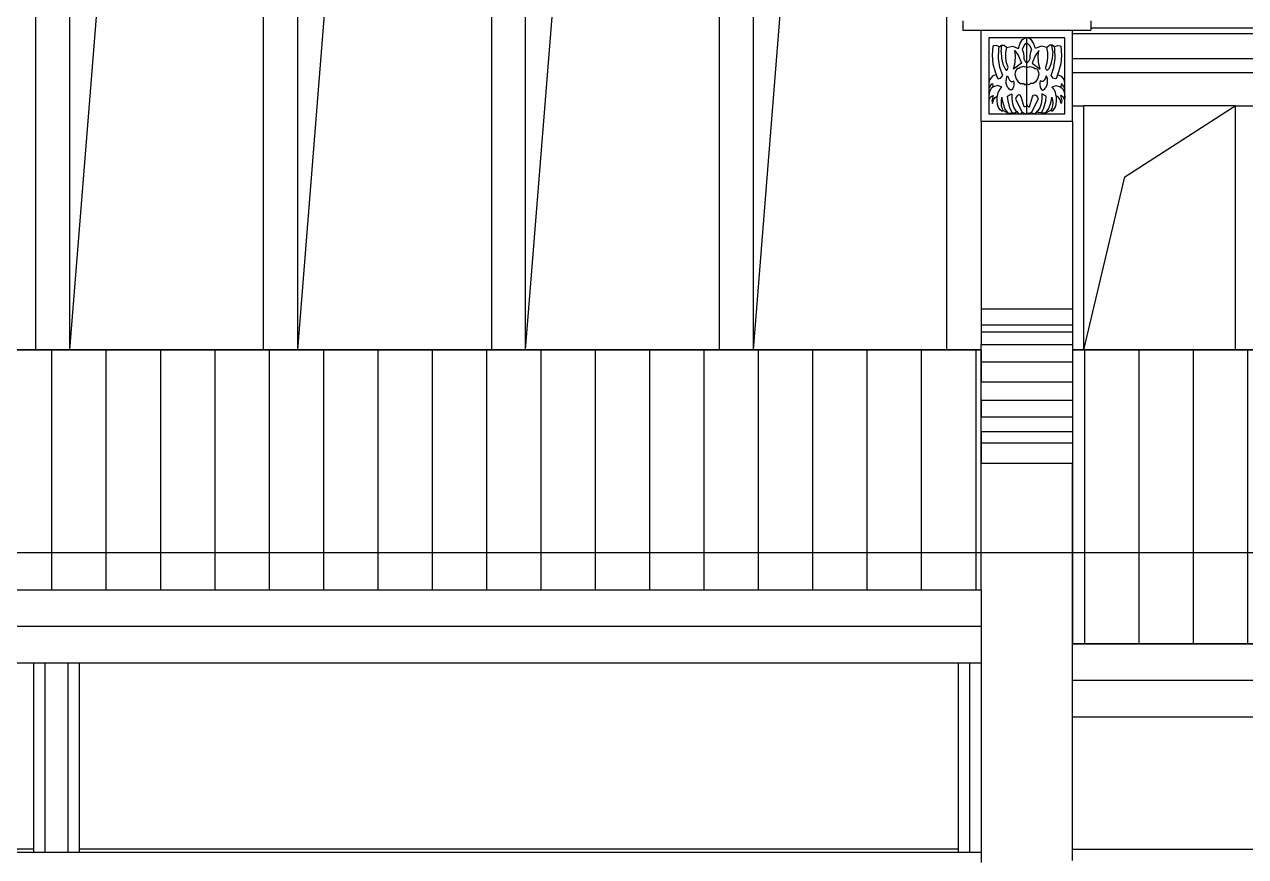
# Model space of a CAD drawing. Extents: x -24961 to 905641, y -154323 to 635957.
# Drawn here: x 423862 to 429212, y -132540 to -128896 of the extents above; entities that cross this region are included whole.
import ezdxf

# ---------------------------------------------------------------- set-up
doc = ezdxf.new("R2010")
doc.units = 0
doc.header["$LTSCALE"] = 1000
doc.header["$MEASUREMENT"] = 0
doc.layers.add('DOTE', color=1, linetype='Continuous')
doc.layers.add('建筑_瓦', color=8, linetype='Continuous')

msp = doc.modelspace()

# ---------------------------------------------------------------- hatches: boundary and pattern name
h = msp.add_hatch()
h.set_pattern_fill('ANSI31', color=251, scale=150, angle=45)
h.set_pattern_definition([(90, (123945.06, 513212.1), (-238.125, 4e-14), [])])
h.paths.add_polyline_path([(396253.6, -131607.9), (402553.6, -131607.9), (402553.6, -130320.9), (396253.6, -130320.9)])
h.paths.add_polyline_path([(402953.6, -131371.4), (428053.6, -131371.4), (428053.6, -130320.5), (402953.6, -130320.5)])
h.paths.add_polyline_path([(428453.6, -131607.9), (437853.6, -131607.9), (437853.6, -130320.9), (428453.6, -130320.9)])

# ---------------------------------------------------------------- linework, layer by layer
for p, q in [((427973.6, -128880.7), (427973.6, -128920.5)), ((427973.6, -128920.5), (428053.6, -128920.5)), ((428053.6, -129320.5), (428053.6, -128920.5)), ((428053.6, -128920.5), (428453.6, -128920.5)), ((428453.6, -128936.2), (428453.6, -128920.5)), ((428453.6, -128920.5), (428533.6, -128920.5)), ((428533.6, -128880.7), (428533.6, -128910.6)), ((428533.6, -128910.6), (437853.6, -128910.6)), ((428533.6, -128910.6), (428533.6, -128920.5)), ((428087.3, -128954.2), (428087.3, -129154.3)), ((428253.6, -128954.2), (428087.3, -128954.2)), ((428216.4, -129001.4), (428224.1, -128978.7)), ((428224.1, -128978.7), (428235.2, -128962.5)), ((428235.2, -128962.5), (428248.2, -128954.7)), ((428253.6, -128977.2), (428243, -128986)), ((428248.2, -128954.7), (428253.6, -128954.2)), ((428259, -128954.7), (428253.6, -128954.2)), ((428253.6, -128977.2), (428253.6, -128954.2)), ((428419.9, -128954.2), (428253.6, -128954.2)), ((428253.6, -128977.2), (428264.2, -128986)), ((428253.6, -129064.5), (428253.6, -128977.2)), ((428272.1, -128962.5), (428259, -128954.7)), ((428283.1, -128978.7), (428272.1, -128962.5)), ((428290.9, -129001.4), (428283.1, -128978.7)), ((428419.9, -129154.3), (428419.9, -128954.2)), ((428453.6, -129047.3), (428453.6, -128936.2)), ((428453.6, -128936.2), (437853.6, -128936.2)), ((428105.1, -128991.5), (428101.9, -129030.3)), ((428101.9, -129030.3), (428105.1, -129069.1)), ((428107.5, -128990), (428105.1, -128991.5)), ((428120, -128987.8), (428107.5, -128990)), ((428132.1, -128994.7), (428120, -128987.8)), ((428129.9, -129044.9), (428131, -129002.9)), ((428131, -129002.9), (428132.1, -128994.7)), ((428132.1, -128994.7), (428142.5, -128987.2)), ((428140.6, -129015.1), (428143.6, -128987.2)), ((428140.6, -129015.1), (428142.1, -129043.8)), ((428142.5, -128987.2), (428143.6, -128987.2)), ((428143.6, -128987.2), (428153.5, -128987.4)), ((428153.5, -128987.4), (428163.9, -128995.1)), ((428161.2, -129042.4), (428161.6, -129019.2)), ((428161.6, -129019.2), (428165.7, -128997.5)), ((428163.9, -128995.1), (428165.7, -128997.5)), ((428165.7, -128997.5), (428191.2, -128990.5)), ((428191.2, -128990.5), (428216.4, -129001.4)), ((428203.8, -129034.6), (428200.5, -129010.2)), ((428200.5, -129010.2), (428217.4, -129033)), ((428203, -129059.9), (428203.8, -129034.6)), ((428217.4, -129033), (428229.8, -129066)), ((428234.3, -129001.2), (428232.9, -129004.9)), ((428232.9, -129004.9), (428237.9, -129018.1)), ((428243, -128986), (428234.3, -129001.2)), ((428237.9, -129018.1), (428240.6, -129033.9)), ((428240.6, -129033.9), (428240.7, -129047.3)), ((428264.2, -128986), (428272.9, -129001.2)), ((428266.6, -129033.9), (428266.5, -129047.3)), ((428269.3, -129018.1), (428266.6, -129033.9)), ((428274.3, -129004.9), (428269.3, -129018.1)), ((428272.9, -129001.2), (428274.3, -129004.9)), ((428289.8, -129033), (428277.4, -129066)), ((428306.7, -129010.2), (428289.8, -129033)), ((428316, -128990.5), (428290.9, -129001.4)), ((428303.4, -129034.6), (428306.7, -129010.2)), ((428304.2, -129059.9), (428303.4, -129034.6)), ((428341.5, -128997.5), (428316, -128990.5)), ((428343.4, -128995.1), (428341.5, -128997.5)), ((428345.6, -129019.2), (428341.5, -128997.5)), ((428353.7, -128987.4), (428343.4, -128995.1)), ((428346, -129042.4), (428345.6, -129019.2)), ((428363.7, -128987.2), (428353.7, -128987.4)), ((428366.7, -129015.1), (428363.7, -128987.2)), ((428364.7, -128987.2), (428363.7, -128987.2)), ((428375.1, -128994.7), (428364.7, -128987.2)), ((428366.7, -129015.1), (428365.1, -129043.8)), ((428375.1, -128994.7), (428387.2, -128987.8)), ((428376.2, -129002.9), (428375.1, -128994.7)), ((428377.3, -129044.9), (428376.2, -129002.9)), ((428387.2, -128987.8), (428399.7, -128990)), ((428399.7, -128990), (428402.1, -128991.5)), ((428402.1, -128991.5), (428405.3, -129030.3)), ((428405.3, -129030.3), (428402.2, -129069.1)), ((428105.1, -129069.1), (428114.3, -129103.6)), ((428135.6, -129085.3), (428129.9, -129044.9)), ((428147.6, -129119.5), (428135.6, -129085.3)), ((428142.1, -129043.8), (428148.1, -129069.9)), ((428148.1, -129069.9), (428158, -129090.6)), ((428164.5, -129064.7), (428161.2, -129042.4)), ((428171.1, -129083.5), (428164.5, -129064.7)), ((428168.9, -129093), (428170.7, -129087.3)), ((428170.7, -129087.3), (428171.1, -129083.5)), ((428229.8, -129066), (428195.3, -129091.4)), ((428195.3, -129091.4), (428201.6, -129069.6)), ((428201.6, -129069.6), (428203, -129059.9)), ((428213.8, -129089.3), (428209.2, -129092.2)), ((428218.7, -129089.6), (428213.8, -129089.3)), ((428224.2, -129084.9), (428218.7, -129089.6)), ((428238.9, -129079.8), (428224.2, -129084.9)), ((428253.6, -129084.8), (428238.9, -129079.8)), ((428240.7, -129047.3), (428245.8, -129057.6)), ((428245.8, -129057.6), (428252.2, -129063.9)), ((428252.2, -129063.9), (428253.6, -129064.5)), ((428255, -129063.9), (428253.6, -129064.5)), ((428253.6, -129084.8), (428253.6, -129064.5)), ((428253.6, -129084.8), (428268.3, -129079.8)), ((428253.6, -129155.2), (428253.6, -129084.8)), ((428261.4, -129057.6), (428255, -129063.9)), ((428266.5, -129047.3), (428261.4, -129057.6)), ((428268.3, -129079.8), (428283, -129084.9)), ((428277.4, -129066), (428311.9, -129091.4)), ((428283, -129084.9), (428288.5, -129089.6)), ((428288.5, -129089.6), (428293.4, -129089.3)), ((428293.4, -129089.3), (428298.1, -129092.2)), ((428305.6, -129069.6), (428304.2, -129059.9)), ((428311.9, -129091.4), (428305.6, -129069.6)), ((428336.1, -129083.5), (428342.7, -129064.7)), ((428336.5, -129087.3), (428336.1, -129083.5)), ((428338.3, -129093), (428336.5, -129087.3)), ((428342.7, -129064.7), (428346, -129042.4)), ((428359.1, -129069.9), (428349.2, -129090.6)), ((428365.1, -129043.8), (428359.1, -129069.9)), ((428359.6, -129119.5), (428371.6, -129085.3)), ((428371.6, -129085.3), (428377.3, -129044.9)), ((428402.2, -129069.1), (428392.9, -129103.6)), ((437742.5, -129047.3), (428453.6, -129047.3)), ((428453.6, -129105.9), (428453.6, -129047.3)), ((428091.3, -129137.5), (428088.6, -129145.3)), ((428102.9, -129123.2), (428091.3, -129137.5)), ((428119.5, -129115.3), (428102.9, -129123.2)), ((428114.3, -129103.6), (428119.5, -129115.3)), ((428119.5, -129115.3), (428121.7, -129125.1)), ((428121.7, -129125.1), (428125.7, -129132.3)), ((428125.7, -129132.3), (428128.1, -129134.6)), ((428128.1, -129134.6), (428138.5, -129130.6)), ((428138.5, -129130.6), (428147.6, -129119.5)), ((428158, -129090.6), (428162.8, -129096.9)), ((428162.7, -129144.7), (428163.7, -129134.8)), ((428162.8, -129096.9), (428166, -129096.4)), ((428163.7, -129134.8), (428166.2, -129126.1)), ((428166, -129096.4), (428168.9, -129093)), ((428166.2, -129126.1), (428169.1, -129120.7)), ((428169.1, -129120.7), (428172.5, -129132)), ((428172.5, -129132), (428177.6, -129140.5)), ((428177.6, -129140.5), (428183.7, -129145.3)), ((428190.2, -129145.7), (428195.3, -129142.8)), ((428195.3, -129142.8), (428196.7, -129151.3)), ((428202.4, -129106.2), (428201, -129115.8)), ((428201, -129115.8), (428206.9, -129134.3)), ((428205.2, -129098.1), (428202.4, -129106.2)), ((428209.2, -129092.2), (428205.2, -129098.1)), ((428206.9, -129134.3), (428215.4, -129147.9)), ((428300.3, -129134.3), (428291.8, -129147.9)), ((428298.1, -129092.2), (428302, -129098.1)), ((428306.2, -129115.8), (428300.3, -129134.3)), ((428302, -129098.1), (428304.9, -129106.2)), ((428304.9, -129106.2), (428306.2, -129115.8)), ((428311.9, -129142.8), (428310.5, -129151.3)), ((428317, -129145.7), (428311.9, -129142.8)), ((428329.6, -129140.5), (428323.5, -129145.3)), ((428334.7, -129132), (428329.6, -129140.5)), ((428338.1, -129120.7), (428334.7, -129132)), ((428341, -129126.1), (428338.1, -129120.7)), ((428341.2, -129096.4), (428338.3, -129093)), ((428343.5, -129134.8), (428341, -129126.1)), ((428344.5, -129096.9), (428341.2, -129096.4)), ((428344.5, -129144.7), (428343.5, -129134.8)), ((428349.2, -129090.6), (428344.5, -129096.9)), ((428368.7, -129130.6), (428359.6, -129119.5)), ((428379.1, -129134.6), (428368.7, -129130.6)), ((428381.5, -129132.3), (428379.1, -129134.6)), ((428385.5, -129125.1), (428381.5, -129132.3)), ((428387.7, -129115.3), (428385.5, -129125.1)), ((428392.9, -129103.6), (428387.7, -129115.3)), ((428387.7, -129115.3), (428404.3, -129123.2)), ((428404.3, -129123.2), (428416, -129137.5)), ((428416, -129137.5), (428418.6, -129145.3)), ((428453.6, -129252.6), (428453.6, -129105.9)), ((428453.6, -129105.9), (437641, -129105.9)), ((428088.6, -129145.3), (428087.3, -129154.3)), ((428087.3, -129154.3), (428087.5, -129163.8)), ((428087.3, -129154.3), (428087.3, -129286.8)), ((428087.5, -129163.8), (428089.2, -129172.6)), ((428091.5, -129186.7), (428088.3, -129197.2)), ((428089.2, -129172.6), (428100, -129156.3)), ((428097.3, -129176.8), (428091.5, -129186.7)), ((428104.4, -129171.4), (428097.3, -129176.8)), ((428100, -129156.3), (428102.5, -129154.1)), ((428102.5, -129154.1), (428104.3, -129166.3)), ((428104.3, -129166.3), (428104.4, -129171.4)), ((428107.9, -129168.8), (428104.4, -129171.4)), ((428126.3, -129163.5), (428107.9, -129168.8)), ((428124.6, -129210), (428128.4, -129193.4)), ((428144.4, -129171.3), (428126.3, -129163.5)), ((428128.4, -129193.4), (428134.6, -129180.3)), ((428134.6, -129180.3), (428142.7, -129172.2)), ((428142.7, -129172.2), (428144.4, -129171.3)), ((428163.4, -129154.7), (428162.7, -129144.7)), ((428165.7, -129163.6), (428163.4, -129154.7)), ((428169.3, -129170.5), (428165.7, -129163.6)), ((428173.8, -129174.6), (428169.3, -129170.5)), ((428176.5, -129179.2), (428173.8, -129174.6)), ((428180.5, -129182.7), (428176.5, -129179.2)), ((428184.9, -129183.3), (428180.5, -129182.7)), ((428183.7, -129145.3), (428190.2, -129145.7)), ((428189.2, -129181), (428184.9, -129183.3)), ((428192.8, -129175.9), (428189.2, -129181)), ((428195.4, -129168.8), (428192.8, -129175.9)), ((428196.8, -129160.3), (428195.4, -129168.8)), ((428196.7, -129151.3), (428196.8, -129160.3)), ((428215.4, -129147.9), (428225.6, -129155.2)), ((428225.6, -129155.2), (428236.3, -129155.3)), ((428236.3, -129155.3), (428238.5, -129154.5)), ((428238.5, -129154.5), (428242, -129158.7)), ((428242, -129158.7), (428246, -129160.3)), ((428246, -129160.3), (428250, -129159.1)), ((428250, -129159.1), (428253.6, -129155.2)), ((428257.2, -129159.1), (428253.6, -129155.2)), ((428253.6, -129246.2), (428253.6, -129155.2)), ((428261.2, -129160.3), (428257.2, -129159.1)), ((428265.2, -129158.7), (428261.2, -129160.3)), ((428268.8, -129154.5), (428265.2, -129158.7)), ((428270.9, -129155.3), (428268.8, -129154.5)), ((428281.7, -129155.2), (428270.9, -129155.3)), ((428291.8, -129147.9), (428281.7, -129155.2)), ((428310.5, -129151.3), (428310.4, -129160.3)), ((428310.4, -129160.3), (428311.8, -129168.8)), ((428311.8, -129168.8), (428314.4, -129175.9)), ((428314.4, -129175.9), (428318.1, -129181)), ((428323.5, -129145.3), (428317, -129145.7)), ((428318.1, -129181), (428322.3, -129183.3)), ((428322.3, -129183.3), (428326.7, -129182.7)), ((428326.7, -129182.7), (428330.7, -129179.2)), ((428330.7, -129179.2), (428333.4, -129174.6)), ((428333.4, -129174.6), (428337.9, -129170.5)), ((428337.9, -129170.5), (428341.5, -129163.6)), ((428341.5, -129163.6), (428343.8, -129154.7)), ((428343.8, -129154.7), (428344.5, -129144.7)), ((428362.8, -129171.3), (428381, -129163.5)), ((428364.5, -129172.2), (428362.8, -129171.3)), ((428372.6, -129180.3), (428364.5, -129172.2)), ((428378.9, -129193.4), (428372.6, -129180.3)), ((428382.6, -129210), (428378.9, -129193.4)), ((428381, -129163.5), (428399.3, -129168.8)), ((428399.3, -129168.8), (428402.8, -129171.4)), ((428402.9, -129166.3), (428402.8, -129171.4)), ((428402.8, -129171.4), (428409.9, -129176.8)), ((428404.7, -129154.1), (428402.9, -129166.3)), ((428407.2, -129156.3), (428404.7, -129154.1)), ((428418, -129172.6), (428407.2, -129156.3)), ((428409.9, -129176.8), (428415.7, -129186.7)), ((428415.7, -129186.7), (428418.9, -129197.2)), ((428418, -129172.6), (428419.7, -129163.8)), ((428419.9, -129154.3), (428418.6, -129145.3)), ((428419.7, -129163.8), (428419.9, -129154.3)), ((428419.9, -129286.8), (428419.9, -129154.3)), ((428088.3, -129197.2), (428087.7, -129214)), ((428087.7, -129214), (428088.7, -129224)), ((428088.7, -129224), (428094.3, -129214)), ((428094.3, -129214), (428101.2, -129208.5)), ((428105.6, -129207.7), (428100.5, -129230.1)), ((428100.5, -129230.1), (428103.1, -129241.6)), ((428101.2, -129208.5), (428105.6, -129207.7)), ((428103.1, -129241.6), (428107.9, -129226.9)), ((428107.9, -129226.9), (428114.7, -129216.1)), ((428114.7, -129216.1), (428122.9, -129210.5)), ((428122.9, -129210.5), (428124.6, -129210)), ((428123.3, -129229.8), (428124.1, -129213.2)), ((428125.3, -129246), (428123.3, -129229.8)), ((428124.1, -129213.2), (428124.6, -129210)), ((428129.7, -129260), (428125.3, -129246)), ((428141.2, -129226.9), (428140.4, -129240)), ((428140.4, -129240), (428141.6, -129252.9)), ((428144.1, -129215.1), (428141.2, -129226.9)), ((428147.6, -129235.4), (428144.1, -129215.1)), ((428157.8, -129264.4), (428147.6, -129235.4)), ((428169.1, -129209.4), (428187.9, -129199.6)), ((428171.2, -129229.9), (428169.1, -129209.4)), ((428178.9, -129260.9), (428171.2, -129229.9)), ((428187.9, -129199.6), (428187.5, -129222)), ((428187.5, -129222), (428190.6, -129243.4)), ((428190.6, -129243.4), (428197, -129261.5)), ((428207.4, -129213.9), (428203.6, -129223.9)), ((428203.6, -129223.9), (428232.9, -129280.2)), ((428212.6, -129207), (428207.4, -129213.9)), ((428218.7, -129204), (428212.6, -129207)), ((428224.9, -129205.4), (428218.7, -129204)), ((428228.4, -129212.8), (428224.9, -129205.4)), ((428241.4, -129256.6), (428228.4, -129212.8)), ((428253.6, -129246.2), (428251.4, -129251.9)), ((428253.6, -129246.2), (428255.8, -129251.9)), ((428253.6, -129286.1), (428253.6, -129246.2)), ((428265.8, -129256.6), (428278.8, -129212.8)), ((428303.6, -129223.9), (428274.3, -129280.2)), ((428278.8, -129212.8), (428282.3, -129205.4)), ((428282.3, -129205.4), (428288.5, -129204)), ((428288.5, -129204), (428294.6, -129207)), ((428294.6, -129207), (428299.8, -129213.9)), ((428299.8, -129213.9), (428303.6, -129223.9)), ((428316.6, -129243.4), (428310.2, -129261.5)), ((428319.7, -129222), (428316.6, -129243.4)), ((428319.3, -129199.6), (428319.7, -129222)), ((428338.2, -129209.4), (428319.3, -129199.6)), ((428328.3, -129260.9), (428336, -129229.9)), ((428336, -129229.9), (428338.2, -129209.4)), ((428349.4, -129264.4), (428359.6, -129235.4)), ((428359.6, -129235.4), (428363.1, -129215.1)), ((428363.1, -129215.1), (428366, -129226.9)), ((428366.9, -129240), (428365.6, -129252.9)), ((428366, -129226.9), (428366.9, -129240)), ((428377.5, -129260), (428381.9, -129246)), ((428381.9, -129246), (428383.9, -129229.8)), ((428384.3, -129210.5), (428382.6, -129210)), ((428383.1, -129213.2), (428382.6, -129210)), ((428383.9, -129229.8), (428383.1, -129213.2)), ((428392.5, -129216.1), (428384.3, -129210.5)), ((428399.4, -129226.9), (428392.5, -129216.1)), ((428404.1, -129241.6), (428399.4, -129226.9)), ((428406, -129208.5), (428401.6, -129207.7)), ((428401.6, -129207.7), (428406.7, -129230.1)), ((428406.7, -129230.1), (428404.1, -129241.6)), ((428412.9, -129214), (428406, -129208.5)), ((428418.5, -129224), (428412.9, -129214)), ((428419.5, -129214), (428418.5, -129224)), ((428418.9, -129197.2), (428419.5, -129214)), ((428087.3, -129286.8), (428220, -129286.8)), ((428136.2, -129270.2), (428129.7, -129260)), ((428143.9, -129275.5), (428136.2, -129270.2)), ((428141.6, -129252.9), (428144.9, -129264.2)), ((428143.9, -129275.5), (428149.8, -129272.8)), ((428144.9, -129264.2), (428149.8, -129272.8)), ((428149.8, -129272.8), (428172.2, -129284.7)), ((428172.2, -129284.7), (428157.8, -129264.4)), ((428172.2, -129284.7), (428189.9, -129282.7)), ((428189.9, -129282.7), (428178.9, -129260.9)), ((428189.9, -129282.7), (428203.6, -129281.2)), ((428197, -129261.5), (428205.9, -129274.5)), ((428203.6, -129281.2), (428209.9, -129277.9)), ((428205.9, -129274.5), (428209.9, -129277.9)), ((428209.9, -129277.9), (428215.2, -129284.6)), ((428215.2, -129284.6), (428220, -129286.8)), ((428220, -129286.8), (428221.2, -129287.4)), ((428221.2, -129287.4), (428223.5, -129286.8)), ((428223.5, -129286.8), (428227.4, -129285.8)), ((428223.5, -129286.8), (428283.7, -129286.8)), ((428227.4, -129285.8), (428232.9, -129280.2)), ((428232.9, -129280.2), (428244.2, -129286.6)), ((428244.9, -129257.4), (428241.4, -129256.6)), ((428244.2, -129286.6), (428253.6, -129286.1)), ((428248.4, -129255.7), (428244.9, -129257.4)), ((428251.4, -129251.9), (428248.4, -129255.7)), ((428263, -129286.6), (428253.6, -129286.1)), ((428255.8, -129251.9), (428258.8, -129255.7)), ((428258.8, -129255.7), (428262.3, -129257.4)), ((428262.3, -129257.4), (428265.8, -129256.6)), ((428274.3, -129280.2), (428263, -129286.6)), ((428279.9, -129285.8), (428274.3, -129280.2)), ((428283.7, -129286.8), (428279.9, -129285.8)), ((428286, -129287.4), (428283.7, -129286.8)), ((428287.3, -129286.8), (428286, -129287.4)), ((428292, -129284.6), (428287.3, -129286.8)), ((428287.3, -129286.8), (428419.9, -129286.8)), ((428297.3, -129277.9), (428292, -129284.6)), ((428301.3, -129274.5), (428297.3, -129277.9)), ((428303.6, -129281.2), (428297.3, -129277.9)), ((428310.2, -129261.5), (428301.3, -129274.5)), ((428317.3, -129282.7), (428303.6, -129281.2)), ((428317.3, -129282.7), (428328.3, -129260.9)), ((428335, -129284.7), (428317.3, -129282.7)), ((428335, -129284.7), (428349.4, -129264.4)), ((428357.5, -129272.8), (428335, -129284.7)), ((428362.3, -129264.2), (428357.5, -129272.8)), ((428363.3, -129275.5), (428357.5, -129272.8)), ((428365.6, -129252.9), (428362.3, -129264.2)), ((428363.3, -129275.5), (428371, -129270.2)), ((428371, -129270.2), (428377.5, -129260)), ((428453.6, -129252.6), (428503.6, -129252.6)), ((428453.6, -129320.5), (428453.6, -129252.6)), ((428760.1, -129252.6), (428503.6, -129252.6)), ((428503.6, -130320.9), (428503.6, -129252.6)), ((428910.1, -129252.6), (428760.1, -129252.6)), ((429166.7, -129252.6), (428910.1, -129252.6)), ((429166.7, -129252.6), (429316.7, -129252.6)), ((428453.6, -129320.5), (428053.6, -129320.5)), ((428053.6, -129320.5), (428053.6, -130141.9)), ((428453.6, -129320.5), (428453.6, -130141.9)), ((428053.6, -130141.9), (428453.6, -130141.9)), ((428053.6, -130141.9), (428053.6, -130211)), ((428453.6, -130141.9), (428453.6, -130211)), ((428053.6, -130211), (428053.6, -130242)), ((428053.6, -130211), (428453.6, -130211)), ((428453.6, -130211), (428453.6, -130242)), ((428053.6, -130242), (428453.6, -130242)), ((428053.6, -130242), (428053.6, -130298)), ((428453.6, -130242), (428453.6, -130298)), ((428053.6, -130298), (428453.6, -130298)), ((428053.6, -130320.5), (428053.6, -130298)), ((428453.6, -130298), (428453.6, -130320.9)), ((423562.6, -130320.5), (423911.6, -130320.5)), ((423911.6, -130320.5), (424061.6, -130320.5)), ((424061.6, -130320.5), (424410.6, -130320.5)), ((424410.6, -130320.5), (424560.6, -130320.5)), ((424560.6, -130320.5), (424909.6, -130320.5)), ((424909.6, -130320.5), (425059.6, -130320.5)), ((425059.6, -130320.5), (425408.6, -130320.5)), ((425408.6, -130320.5), (425558.6, -130320.5)), ((425558.6, -130320.5), (425907.6, -130320.5)), ((425907.6, -130320.5), (426057.6, -130320.5)), ((426057.6, -130320.5), (426406.6, -130320.5)), ((426406.6, -130320.5), (426556.6, -130320.5)), ((426556.6, -130320.5), (426905.6, -130320.5)), ((426905.6, -130320.5), (427055.6, -130320.5)), ((427055.6, -130320.5), (427404.6, -130320.5)), ((427404.6, -130320.5), (427554.6, -130320.5)), ((427554.6, -130320.5), (427903.6, -130320.5)), ((427903.6, -130320.5), (428053.6, -130320.5)), ((428053.6, -130320.5), (428053.6, -130373.4)), ((428453.6, -130320.9), (428503.6, -130320.9)), ((428453.6, -130320.9), (428453.6, -130373.4)), ((428503.6, -130320.9), (428760.1, -130320.9)), ((428760.1, -130320.9), (428910.1, -130320.9)), ((428910.1, -130320.9), (429166.7, -130320.9)), ((429166.7, -130320.9), (429316.7, -130320.9)), ((428053.6, -130373.4), (428453.6, -130373.4)), ((428053.6, -130373.4), (428053.6, -130460.5)), ((428453.6, -130373.4), (428453.6, -130460.5)), ((428053.6, -130460.5), (428453.6, -130460.5)), ((428053.6, -130540.8), (428053.6, -130460.5)), ((428453.6, -130460.5), (428453.6, -130540.8)), ((428053.6, -130540.8), (428453.6, -130540.8)), ((428053.6, -130540.8), (428053.6, -130615.1)), ((428453.6, -130540.8), (428453.6, -130615.1)), ((428053.6, -130615.1), (428453.6, -130615.1)), ((428053.6, -130678.8), (428053.6, -130615.1)), ((428453.6, -130615.1), (428453.6, -130678.8)), ((428053.6, -130678.8), (428053.6, -130727.8)), ((428053.6, -130678.8), (428453.6, -130678.8)), ((428453.6, -130678.8), (428453.6, -130727.8)), ((428053.6, -130727.8), (428453.6, -130727.8)), ((428053.6, -130727.8), (428053.6, -130816.8)), ((428453.6, -130727.8), (428453.6, -130816.8)), ((428053.6, -130816.8), (428453.6, -130816.8)), ((428053.6, -131371.4), (428053.6, -130816.8)), ((428453.6, -131607.9), (428453.6, -130816.8)), ((402953.6, -131371.4), (428053.6, -131371.4)), ((428053.6, -131371.4), (428053.6, -131531.4)), ((402953.6, -131531.4), (428053.6, -131531.4)), ((428053.6, -131531.4), (428053.6, -131691.4)), ((437853.6, -131607.9), (428453.6, -131607.9)), ((428453.6, -131767.9), (428453.6, -131607.9)), ((419853.6, -131691.4), (423903.6, -131691.4)), ((423903.6, -132507.9), (423903.6, -131691.4)), ((423903.6, -131691.4), (423953.6, -131691.4)), ((423953.6, -132522.3), (423953.6, -131691.4)), ((423953.6, -131691.4), (424053.6, -131691.4)), ((424053.6, -132522.3), (424053.6, -131691.4)), ((424053.6, -131691.4), (424103.6, -131691.4)), ((424103.6, -132507.9), (424103.6, -131691.4)), ((424103.6, -131691.4), (427953.6, -131691.4)), ((427953.6, -132507.9), (427953.6, -131691.4)), ((427953.6, -131691.4), (428003.6, -131691.4)), ((428003.6, -132522.3), (428003.6, -131691.4)), ((428003.6, -131691.4), (428053.6, -131691.4)), ((428053.6, -131691.4), (428053.6, -132522.3)), ((428453.6, -131767.9), (437853.6, -131767.9)), ((428453.6, -131927.9), (428453.6, -131767.9)), ((428453.6, -131927.9), (437853.6, -131927.9)), ((428453.6, -132507.9), (428453.6, -131927.9)), ((423903.6, -132507.9), (419853.6, -132507.9)), ((423903.6, -132522.3), (423903.6, -132507.9)), ((427953.6, -132507.9), (424103.6, -132507.9)), ((424103.6, -132522.3), (424103.6, -132507.9)), ((427953.6, -132522.3), (427953.6, -132507.9)), ((428453.6, -132507.9), (437053.6, -132507.9)), ((428453.6, -132557.9), (428453.6, -132507.9)), ((423903.6, -132522.3), (419853.6, -132522.3)), ((423953.6, -132522.3), (423903.6, -132522.3)), ((424053.6, -132522.3), (423953.6, -132522.3)), ((424103.6, -132522.3), (424053.6, -132522.3)), ((427953.6, -132522.3), (424103.6, -132522.3)), ((428003.6, -132522.3), (427953.6, -132522.3)), ((428053.6, -132522.3), (428003.6, -132522.3)), ((428053.6, -132522.3), (428053.6, -132566.3))]:
    msp.add_line(p, q)
for points in [[(402953.6, -131371.4), (428053.6, -131371.4), (428053.6, -130320.5), (402953.6, -130320.5)], [(428453.6, -131607.9), (437853.6, -131607.9), (437853.6, -130320.9), (428453.6, -130320.9)]]:
    msp.add_lwpolyline(points, close=True)
at = {"layer": 'DOTE'}
msp.add_line((393730.1, -131207.9), (442830.8, -131207.9), dxfattribs=at)
at = {"layer": '建筑_瓦'}
for p, q in [((423911.6, -130320.5), (423911.6, -127365.2)), ((424061.6, -130320.5), (424061.6, -127365.2)), ((424909.6, -130320.5), (424909.6, -127365.2)), ((425059.6, -130320.5), (425059.6, -127365.2)), ((425907.6, -127365.2), (425907.6, -130320.5)), ((426057.6, -130320.5), (426057.6, -127365.2)), ((426905.6, -127365.2), (426905.6, -130320.5)), ((427055.6, -130320.5), (427055.6, -127365.2)), ((427903.6, -130320.5), (427903.6, -128845)), ((429166.7, -129252.6), (429166.7, -130320.9))]:
    msp.add_line(p, q, dxfattribs=at)
for points in [[(424061.6, -130320.5), (424262.1, -127804.5), (424909.6, -127365.2)], [(425059.6, -130320.5), (425260.1, -127804.5), (425907.6, -127365.2)], [(426057.6, -130320.5), (426258.1, -127804.5), (426905.6, -127365.2)], [(427055.6, -130320.5), (427256.1, -127804.5), (427903.6, -127365.2)], [(428503.6, -130320.9), (428682.1, -129563.5), (429166.7, -129252.6)]]:
    msp.add_lwpolyline(points, dxfattribs=at)

doc.saveas('drawing.dxf')
